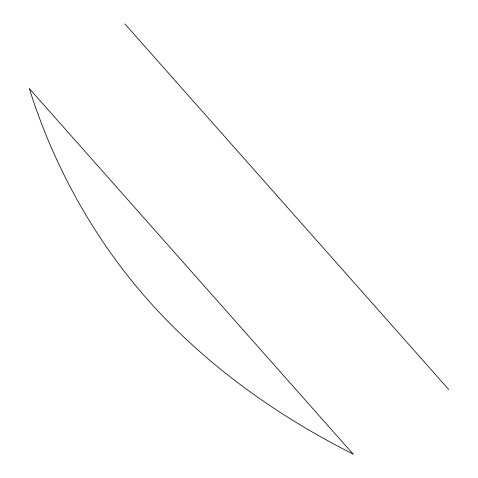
<?xml version="1.0" encoding="UTF-8"?>
<svg xmlns="http://www.w3.org/2000/svg" width="478" height="478" viewBox="0 0 478 478"><rect width="100%" height="100%" fill="white"/><g stroke="black" fill="none" stroke-linecap="round" stroke-linejoin="round"><path stroke-width="0.72" d="M124.86 23.9L448.717 389.504M353.14 454.1C276.511 415.484 205.379 364.702 148.246 300.333C94.07 239.221 53.793 166.314 29.283 88.496L353.14 454.1"/></g></svg>
